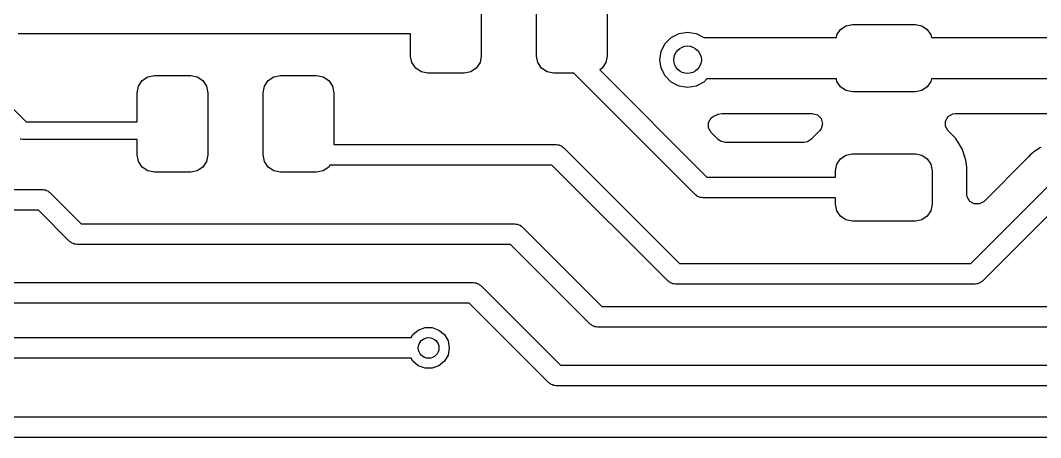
# Model space of a CAD drawing. Extents: x 44 to 146, y -87 to -25.
# Drawn here: x 98.53 to 113.32, y -86.25 to -80.2 of the extents above; entities that cross this region are included whole.
import ezdxf

# ---------------------------------------------------------------- set-up
doc = ezdxf.new("R2010")
doc.units = 0
doc.layers.add('BLACK', color=7, linetype='CONTINUOUS')

msp = doc.modelspace()

# ---------------------------------------------------------------- linework, layer by layer
at = {"layer": 'BLACK', "linetype": 'CONTINUOUS'}
for p, q in [((105.214, -79.818), (105.214, -80.718)), ((106.014, -80.718), (106.014, -79.818)), ((107.039, -79.818), (107.039, -80.718)), ((110.422093, -80.332793), (110.501171, -80.279954)), ((110.501171, -80.279954), (110.59445, -80.2614)), ((110.59445, -80.2614), (111.50695, -80.2614)), ((111.50695, -80.2614), (111.600229, -80.279954)), ((111.600229, -80.279954), (111.679307, -80.332793)), ((97.307, -80.363394), (98.616605, -81.673)), ((104.189, -80.395), (98.5, -80.395)), ((104.189, -80.718), (104.189, -80.395)), ((107.880393, -80.536886), (107.968886, -80.448393)), ((107.968886, -80.448393), (108.080393, -80.391577)), ((108.080393, -80.391577), (108.204, -80.372)), ((108.204, -80.372), (108.327607, -80.391577)), ((108.327607, -80.391577), (108.439114, -80.448393)), ((108.439114, -80.448393), (108.439621, -80.4489)), ((108.439621, -80.4489), (110.361889, -80.4489)), ((110.361889, -80.4489), (110.369254, -80.411871)), ((110.369254, -80.411871), (110.422093, -80.332793)), ((111.679307, -80.332793), (111.732146, -80.411871)), ((111.732146, -80.411871), (111.739511, -80.4489)), ((111.739511, -80.4489), (115.109389, -80.4489)), ((107.823577, -80.648393), (107.880393, -80.536886)), ((104.20803, -80.813671), (104.189, -80.718)), ((105.214, -80.718), (105.19497, -80.813671)), ((106.03303, -80.813671), (106.014, -80.718)), ((107.039, -80.718), (107.01997, -80.813671)), ((107.804, -80.772), (107.823577, -80.648393)), ((104.262223, -80.894777), (104.20803, -80.813671)), ((104.343329, -80.94897), (104.262223, -80.894777)), ((105.140777, -80.894777), (105.059671, -80.94897)), ((105.19497, -80.813671), (105.140777, -80.894777)), ((106.087223, -80.894777), (106.03303, -80.813671)), ((106.168329, -80.94897), (106.087223, -80.894777)), ((106.965777, -80.894777), (106.930488, -80.918356)), ((107.01997, -80.813671), (106.965777, -80.894777)), ((107.823577, -80.895607), (107.804, -80.772)), ((107.880393, -81.007114), (107.823577, -80.895607)), ((100.298223, -81.073223), (100.379329, -81.01903)), ((100.379329, -81.01903), (100.475, -81)), ((100.475, -81), (101, -81)), ((101, -81), (101.095671, -81.01903)), ((101.095671, -81.01903), (101.176777, -81.073223)), ((102.123223, -81.073223), (102.204329, -81.01903)), ((102.204329, -81.01903), (102.3, -81)), ((102.3, -81), (102.825, -81)), ((102.825, -81), (102.920671, -81.01903)), ((102.920671, -81.01903), (103.001777, -81.073223)), ((104.439, -80.968), (104.343329, -80.94897)), ((104.964, -80.968), (104.439, -80.968)), ((105.059671, -80.94897), (104.964, -80.968)), ((106.264, -80.968), (106.168329, -80.94897)), ((106.555868, -80.968), (106.264, -80.968)), ((108.317834, -82.729966), (106.555868, -80.968)), ((106.930488, -80.918356), (108.486032, -82.4739)), ((107.968886, -81.095607), (107.880393, -81.007114)), ((108.485821, -81.0489), (108.439114, -81.095607)), ((110.361889, -81.0489), (108.485821, -81.0489)), ((110.369254, -81.085929), (110.361889, -81.0489)), ((111.739511, -81.0489), (111.732146, -81.085929)), ((115.109389, -81.0489), (111.739511, -81.0489)), ((100.225, -81.25), (100.24403, -81.154329)), ((100.24403, -81.154329), (100.298223, -81.073223)), ((101.176777, -81.073223), (101.23097, -81.154329)), ((101.23097, -81.154329), (101.25, -81.25)), ((102.05, -81.25), (102.06903, -81.154329)), ((102.06903, -81.154329), (102.123223, -81.073223)), ((103.001777, -81.073223), (103.05597, -81.154329)), ((103.05597, -81.154329), (103.075, -81.25)), ((108.080393, -81.152423), (107.968886, -81.095607)), ((108.204, -81.172), (108.080393, -81.152423)), ((108.327607, -81.152423), (108.204, -81.172)), ((108.439114, -81.095607), (108.327607, -81.152423)), ((110.422093, -81.165007), (110.369254, -81.085929)), ((110.501171, -81.217846), (110.422093, -81.165007)), ((111.679307, -81.165007), (111.600229, -81.217846)), ((111.732146, -81.085929), (111.679307, -81.165007)), ((100.225, -81.673), (100.225, -81.25)), ((101.25, -81.25), (101.25, -82.15)), ((102.05, -82.15), (102.05, -81.25)), ((103.075, -81.25), (103.075, -82)), ((110.59445, -81.2364), (110.501171, -81.217846)), ((111.50695, -81.2364), (110.59445, -81.2364)), ((111.600229, -81.217846), (111.50695, -81.2364)), ((108.508092, -81.682787), (108.546656, -81.615992)), ((108.546656, -81.615992), (108.591409, -81.585233)), ((108.591409, -81.585233), (108.627058, -81.569362)), ((108.627058, -81.569362), (108.64296, -81.562282)), ((108.64296, -81.562282), (108.703564, -81.5494)), ((108.703564, -81.5494), (110.012954, -81.5494)), ((110.012954, -81.5494), (110.087454, -81.569362)), ((110.087454, -81.569362), (110.141992, -81.6239)), ((110.141992, -81.6239), (110.161954, -81.6984)), ((111.944523, -81.659836), (111.983087, -81.593041)), ((111.983087, -81.593041), (112.049882, -81.554477)), ((112.049882, -81.554477), (112.088446, -81.5494)), ((112.088446, -81.5494), (114.760454, -81.5494)), ((98.616605, -81.673), (100.225, -81.673)), ((108.508092, -81.759915), (108.508092, -81.682787)), ((108.546656, -81.82671), (108.508092, -81.759915)), ((110.141992, -81.7729), (110.118312, -81.803759)), ((110.161954, -81.6984), (110.141992, -81.7729)), ((111.944523, -81.736964), (111.944523, -81.659836)), ((111.983085, -81.803756), (111.944523, -81.736964)), ((98.53457, -81.922768), (98.52822, -81.921856)), ((98.537004, -81.924098), (98.53457, -81.922768)), ((98.541552, -81.923772), (98.537004, -81.924098)), ((98.564, -81.927), (98.541552, -81.923772)), ((100.225, -81.927), (98.564, -81.927)), ((100.225, -82.15), (100.225, -81.927)), ((108.649705, -81.929759), (108.546656, -81.82671)), ((108.680564, -81.953438), (108.649705, -81.929759)), ((109.999972, -81.920968), (109.94369, -81.962872)), ((110.000537, -81.921533), (109.999972, -81.920968)), ((110.004388, -81.917681), (110.000537, -81.921533)), ((110.005555, -81.916813), (110.004388, -81.917681)), ((110.00668, -81.915389), (110.005555, -81.916813)), ((110.118312, -81.803759), (110.00668, -81.915389)), ((112.094726, -81.915397), (111.983085, -81.803756)), ((112.186062, -82.063475), (112.094726, -81.915397)), ((103.075, -82), (106.3, -82)), ((106.3, -82), (106.319075, -82.005111)), ((106.319075, -82.005111), (106.338823, -82.005111)), ((106.338823, -82.005111), (106.355925, -82.014984)), ((106.355925, -82.014984), (106.375, -82.020096)), ((106.375, -82.020096), (106.388964, -82.03406)), ((106.388964, -82.03406), (106.406066, -82.043934)), ((106.406066, -82.043934), (108.089332, -83.7272)), ((108.755064, -81.9734), (108.680564, -81.953438)), ((109.888675, -81.9734), (108.755064, -81.9734)), ((109.94369, -81.962872), (109.888675, -81.9734)), ((112.240787, -82.228625), (112.186062, -82.063475)), ((113.262521, -82.083174), (113.224237, -82.105817)), ((113.274242, -82.075475), (113.262521, -82.083174)), ((113.31023, -82.04933), (113.274242, -82.075475)), ((113.328135, -82.042241), (113.31023, -82.04933)), ((100.24403, -82.245671), (100.225, -82.15)), ((101.25, -82.15), (101.23097, -82.245671)), ((102.06903, -82.245671), (102.05, -82.15)), ((110.369254, -82.286871), (110.422093, -82.207793)), ((110.422093, -82.207793), (110.501171, -82.154954)), ((110.501171, -82.154954), (110.59445, -82.1364)), ((110.59445, -82.1364), (111.50695, -82.1364)), ((111.50695, -82.1364), (111.600229, -82.154954)), ((111.600229, -82.154954), (111.679307, -82.207793)), ((111.679307, -82.207793), (111.732146, -82.286871)), ((112.2512, -82.330552), (112.240787, -82.228625)), ((113.139468, -82.190584), (112.505559, -82.824494)), ((113.148913, -82.180205), (113.139468, -82.190584)), ((113.177263, -82.145937), (113.148913, -82.180205)), ((113.192844, -82.134616), (113.177263, -82.145937)), ((113.210611, -82.119441), (113.192844, -82.134616)), ((113.224232, -82.105821), (113.210611, -82.119441)), ((113.224237, -82.105817), (113.224232, -82.105821)), ((100.298223, -82.326777), (100.24403, -82.245671)), ((100.379329, -82.38097), (100.298223, -82.326777)), ((100.475, -82.4), (100.379329, -82.38097)), ((101.095671, -82.38097), (101, -82.4)), ((101.176777, -82.326777), (101.095671, -82.38097)), ((101.23097, -82.245671), (101.176777, -82.326777)), ((102.123223, -82.326777), (102.06903, -82.245671)), ((102.204329, -82.38097), (102.123223, -82.326777)), ((102.3, -82.4), (102.204329, -82.38097)), ((102.920671, -82.38097), (102.825, -82.4)), ((103.001777, -82.326777), (102.920671, -82.38097)), ((103.019669, -82.3), (103.001777, -82.326777)), ((106.237868, -82.3), (103.019669, -82.3)), ((107.921134, -83.983266), (106.237868, -82.3)), ((110.3507, -82.38015), (110.369254, -82.286871)), ((110.3507, -82.4739), (110.3507, -82.38015)), ((111.732146, -82.286871), (111.7507, -82.38015)), ((111.7507, -82.38015), (111.7507, -82.86765)), ((112.2512, -82.330556), (112.2512, -82.330552)), ((112.2512, -82.719135), (112.2512, -82.330556)), ((101, -82.4), (100.475, -82.4)), ((102.825, -82.4), (102.3, -82.4)), ((108.486032, -82.4739), (110.3507, -82.4739)), ((112.310668, -83.7272), (113.520034, -82.517834)), ((97.425, -82.654), (98.854, -82.654)), ((98.854, -82.654), (98.873075, -82.659111)), ((98.873075, -82.659111), (98.892823, -82.659111)), ((98.892823, -82.659111), (98.909925, -82.668984)), ((98.909925, -82.668984), (98.929, -82.674096)), ((98.929, -82.674096), (98.942964, -82.68806)), ((98.942964, -82.68806), (98.960066, -82.697934)), ((98.960066, -82.697934), (99.412132, -83.15)), ((108.334935, -82.739839), (108.317834, -82.729966)), ((108.3489, -82.753804), (108.334935, -82.739839)), ((108.367974, -82.758915), (108.3489, -82.753804)), ((108.385077, -82.768789), (108.367974, -82.758915)), ((108.404825, -82.768789), (108.385077, -82.768789)), ((108.4239, -82.7739), (108.404825, -82.768789)), ((110.3507, -82.7739), (108.4239, -82.7739)), ((110.3507, -82.86765), (110.3507, -82.7739)), ((112.256277, -82.757699), (112.2512, -82.719135)), ((112.294841, -82.824494), (112.256277, -82.757699)), ((112.361636, -82.863058), (112.294841, -82.824494)), ((112.505559, -82.824494), (112.438764, -82.863058)), ((113.688232, -82.7739), (112.478866, -83.983266)), ((98.791868, -82.954), (97.425, -82.954)), ((99.243934, -83.406066), (98.791868, -82.954)), ((110.369254, -82.960929), (110.3507, -82.86765)), ((110.422093, -83.040007), (110.369254, -82.960929)), ((111.732146, -82.960929), (111.679307, -83.040007)), ((111.7507, -82.86765), (111.732146, -82.960929)), ((112.438764, -82.863058), (112.361636, -82.863058)), ((110.501171, -83.092846), (110.422093, -83.040007)), ((110.59445, -83.1114), (110.501171, -83.092846)), ((111.50695, -83.1114), (110.59445, -83.1114)), ((111.600229, -83.092846), (111.50695, -83.1114)), ((111.679307, -83.040007), (111.600229, -83.092846)), ((99.412132, -83.15), (105.7, -83.15)), ((105.7, -83.15), (105.719075, -83.155111)), ((105.719075, -83.155111), (105.738823, -83.155111)), ((105.738823, -83.155111), (105.755925, -83.164984)), ((105.755925, -83.164984), (105.775, -83.170096)), ((105.775, -83.170096), (105.788964, -83.18406)), ((105.788964, -83.18406), (105.806066, -83.193934)), ((105.806066, -83.193934), (106.962132, -84.35)), ((99.261035, -83.415939), (99.243934, -83.406066)), ((99.275, -83.429904), (99.261035, -83.415939)), ((99.294074, -83.435015), (99.275, -83.429904)), ((99.311177, -83.444889), (99.294074, -83.435015)), ((99.330925, -83.444889), (99.311177, -83.444889)), ((99.35, -83.45), (99.330925, -83.444889)), ((105.637868, -83.45), (99.35, -83.45)), ((106.793934, -84.606066), (105.637868, -83.45)), ((108.089332, -83.7272), (112.310668, -83.7272)), ((90.511332, -84), (105.1, -84)), ((105.1, -84), (105.119075, -84.005111)), ((105.119075, -84.005111), (105.138823, -84.005111)), ((105.138823, -84.005111), (105.155925, -84.014984)), ((105.155925, -84.014984), (105.175, -84.020096)), ((107.938235, -83.993139), (107.921134, -83.983266)), ((107.9522, -84.007104), (107.938235, -83.993139)), ((107.971274, -84.012215), (107.9522, -84.007104)), ((107.988377, -84.022089), (107.971274, -84.012215)), ((112.428725, -84.012215), (112.411623, -84.022089)), ((112.4478, -84.007104), (112.428725, -84.012215)), ((112.461764, -83.993139), (112.4478, -84.007104)), ((112.478866, -83.983266), (112.461764, -83.993139)), ((105.175, -84.020096), (105.188964, -84.03406)), ((105.188964, -84.03406), (105.206066, -84.043934)), ((105.206066, -84.043934), (106.362132, -85.2)), ((108.008125, -84.022089), (107.988377, -84.022089)), ((108.0272, -84.0272), (108.008125, -84.022089)), ((112.3728, -84.0272), (108.0272, -84.0272)), ((112.391875, -84.022089), (112.3728, -84.0272)), ((112.411623, -84.022089), (112.391875, -84.022089)), ((105.037868, -84.3), (90.4492, -84.3)), ((106.193934, -85.456066), (105.037868, -84.3)), ((106.962132, -84.35), (116.148668, -84.35)), ((106.811035, -84.615939), (106.793934, -84.606066)), ((104.195455, -84.8), (104.220187, -84.757164)), ((104.220187, -84.757164), (104.3, -84.690192)), ((104.3, -84.690192), (104.397906, -84.654558)), ((104.397906, -84.654558), (104.502094, -84.654558)), ((104.502094, -84.654558), (104.6, -84.690192)), ((104.6, -84.690192), (104.679813, -84.757164)), ((104.679813, -84.757164), (104.731908, -84.847394)), ((106.825, -84.629904), (106.811035, -84.615939)), ((106.844074, -84.635015), (106.825, -84.629904)), ((106.861177, -84.644889), (106.844074, -84.635015)), ((106.880925, -84.644889), (106.861177, -84.644889)), ((106.9, -84.65), (106.880925, -84.644889)), ((116.2108, -84.65), (106.9, -84.65)), ((89.533332, -84.8), (104.195455, -84.8)), ((104.731908, -84.847394), (104.75, -84.95)), ((104.731908, -85.052606), (104.679813, -85.142836)), ((104.75, -84.95), (104.731908, -85.052606)), ((104.195455, -85.1), (89.4712, -85.1)), ((104.220187, -85.142836), (104.195455, -85.1)), ((104.3, -85.209808), (104.220187, -85.142836)), ((104.679813, -85.142836), (104.6, -85.209808)), ((106.362132, -85.2), (116.837868, -85.2)), ((104.397906, -85.245442), (104.3, -85.209808)), ((104.502094, -85.245442), (104.397906, -85.245442)), ((104.6, -85.209808), (104.502094, -85.245442)), ((106.211035, -85.465939), (106.193934, -85.456066)), ((106.225, -85.479904), (106.211035, -85.465939)), ((106.244074, -85.485015), (106.225, -85.479904)), ((106.261177, -85.494889), (106.244074, -85.485015)), ((106.280925, -85.494889), (106.261177, -85.494889)), ((106.3, -85.5), (106.280925, -85.494889)), ((116.9, -85.5), (106.3, -85.5)), ((89.362132, -85.95), (126.842268, -85.95)), ((126.9044, -86.25), (89.3, -86.25))]:
    msp.add_line(p, q, dxfattribs=at)
at = {"layer": 'BLACK'}
for centre, radius in [((108.204, -80.772), 0.2), ((104.45, -84.95), 0.15)]:
    msp.add_circle(centre, radius, dxfattribs=at)

doc.saveas('drawing.dxf')
